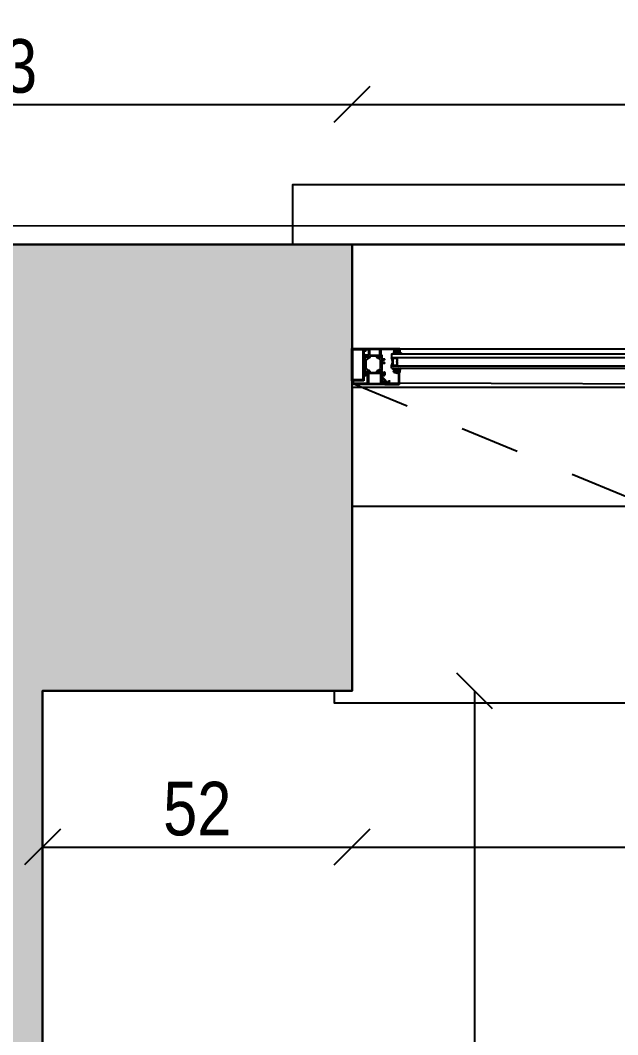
# Model space of a CAD drawing. Header units: metres. Extents: x 493 to 630, y -132 to -15.
# Drawn here: x 539.207 to 540.211, y -80.717 to -79.013 of the extents above; entities that cross this region are included whole.
import ezdxf

# ---------------------------------------------------------------- set-up
doc = ezdxf.new("R2010")
doc.units = ezdxf.units.M
doc.header["$MEASUREMENT"] = 0
doc.header["$PDMODE"] = 3
doc.linetypes.add('HIDDEN2', pattern=[0.1875, 0.125, -0.0625])
for name, color, linetype in [('a_caramida', 2, 'Continuous'), ('a_cote_50', 9, 'Continuous'), ('a_gipscarton', 41, 'Continuous'), ('a_pereti_hasuri', 253, 'Continuous'), ('a_punctat', 40, 'HIDDEN2'), ('a_sticla', 4, 'Continuous'), ('a_tamplarie_ferestre', 6, 'Continuous'), ('a_vederi', 74, 'Continuous'), ('a_vederi subtiri', 124, 'Continuous')]:
    doc.layers.add(name, color=color, linetype=linetype)
doc.layers.add('a_suprafete', color=7, linetype='Continuous', plot=False)
doc.styles.get("Standard").update_dxf_attribs({"font": 'ARIALN.TTF'})
doc.dimstyles.new('50 cote', dxfattribs={"dimtxt": 0.09, "dimasz": 0.06, "dimexe": 0, "dimexo": 0, "dimgap": 0.018, "dimtad": 1, "dimdec": 1, "dimlfac": 100, "dimrnd": 0.5, "dimdsep": 46, "dimtxsty": 'Standard', "dimblk": 'OBLIQUE', "dimcen": 0.00045, "dimclrd": 256, "dimclrt": 4, "dimadec": 1, "dimazin": 0, "dimtfac": 1, "dimtdec": 1, "dimtix": 1, "dimtofl": 0, "dimtmove": 0, "dimatfit": 3, "dimldrblk": 'OBLIQUE', "dimfxl": 0, "dimtolj": 1, "dimtzin": 0, "dimarcsym": 0})

# ---------------------------------------------------------------- blocks, each defined once
blk = doc.blocks.new('_Oblique')
at = {"color": 0, "linetype": 'ByBlock', "lineweight": -2}
blk.add_line((-0.5, -0.5), (0.5, 0.5), dxfattribs=at)
blk = doc.blocks.new('*D7')
at = {"layer": 'a_cote_50', "lineweight": -2, "ltscale": 0.3}
blk.add_line((539.2448, -84.0896), (547.8448, -80.1396), dxfattribs=at)
at = {"layer": 'Defpoints', "color": 0, "ltscale": 0.3}
for p in [(547.8448, -80.1396), (547.8448, -80.1396), (539.2448, -84.0896)]:
    blk.add_point(p, dxfattribs=at)
at = {"layer": 'a_cote_50', "lineweight": -2, "ltscale": 0.3, "xscale": 0.06, "yscale": 0.06, "zscale": 0.06}
for p, rotation in [((547.8448, -80.1396), 24.66942891846283), ((539.2448, -84.0896), 204.6694289184628)]:
    blk.add_blockref('_Oblique', p, dxfattribs=dict(at, rotation=rotation))
at = {"layer": 'a_cote_50', "color": 4, "ltscale": 0.3, "insert": (543.5181, -82.0565), "char_height": 0.09, "attachment_point": 5, "rotation": 24.6694}
blk.add_mtext('\\A1;946.5', dxfattribs=at)
blk = doc.blocks.new('*D15')
at = {"layer": 'a_cote_50', "lineweight": -2, "ltscale": 0.3}
blk.add_line((539.2448, -80.4019), (539.7648, -80.4019), dxfattribs=at)
at = {"layer": 'Defpoints', "color": 0, "ltscale": 0.3}
for p in [(539.2448, -80.1396), (539.7648, -80.1396), (539.7648, -80.4019)]:
    blk.add_point(p, dxfattribs=at)
at = {"layer": 'a_cote_50', "lineweight": -2, "ltscale": 0.3, "xscale": 0.06, "yscale": 0.06, "zscale": 0.06, "rotation": 180}
blk.add_blockref('_Oblique', (539.2448, -80.4019), dxfattribs=at)
at = {"layer": 'a_cote_50', "lineweight": -2, "ltscale": 0.3, "xscale": 0.06, "yscale": 0.06, "zscale": 0.06}
blk.add_blockref('_Oblique', (539.7648, -80.4019), dxfattribs=at)
at = {"layer": 'a_cote_50', "color": 4, "ltscale": 0.3, "insert": (539.5048, -80.3379), "char_height": 0.09, "attachment_point": 5}
blk.add_mtext('\\A1;52', dxfattribs=at)
blk = doc.blocks.new('*D16')
at = {"layer": 'a_cote_50', "lineweight": -2, "ltscale": 0.3}
blk.add_line((539.7648, -80.4019), (541.2448, -80.4019), dxfattribs=at)
at = {"layer": 'Defpoints', "color": 0, "ltscale": 0.3}
for p in [(541.2448, -79.9159), (539.7648, -80.1396), (541.2448, -80.4019)]:
    blk.add_point(p, dxfattribs=at)
at = {"layer": 'a_cote_50', "lineweight": -2, "ltscale": 0.3, "xscale": 0.06, "yscale": 0.06, "zscale": 0.06, "rotation": 180}
blk.add_blockref('_Oblique', (539.7648, -80.4019), dxfattribs=at)
at = {"layer": 'a_cote_50', "lineweight": -2, "ltscale": 0.3, "xscale": 0.06, "yscale": 0.06, "zscale": 0.06}
blk.add_blockref('_Oblique', (541.2448, -80.4019), dxfattribs=at)
at = {"layer": 'a_cote_50', "color": 4, "ltscale": 0.3, "char_height": 0.09, "attachment_point": 5}
for s, insert in [('\\A1;148', (540.5048, -80.3379)), ('\\A1;217', (540.5048, -80.465))]:
    blk.add_mtext(s, dxfattribs=dict(at, insert=insert))
blk = doc.blocks.new('*D22')
at = {"layer": 'a_cote_50', "lineweight": -2, "ltscale": 0.3}
blk.add_line((539.2448, -80.9803), (547.8448, -80.9803), dxfattribs=at)
at = {"layer": 'Defpoints', "color": 0, "ltscale": 0.3}
for p in [(539.2448, -80.3688), (547.8448, -80.3688), (547.8448, -80.9803)]:
    blk.add_point(p, dxfattribs=at)
at = {"layer": 'a_cote_50', "lineweight": -2, "ltscale": 0.3, "xscale": 0.06, "yscale": 0.06, "zscale": 0.06, "rotation": 180}
blk.add_blockref('_Oblique', (539.2448, -80.9803), dxfattribs=at)
at = {"layer": 'a_cote_50', "lineweight": -2, "ltscale": 0.3, "xscale": 0.06, "yscale": 0.06, "zscale": 0.06}
blk.add_blockref('_Oblique', (547.8448, -80.9803), dxfattribs=at)
at = {"layer": 'a_cote_50', "color": 4, "ltscale": 0.3, "insert": (543.5448, -80.9164), "char_height": 0.09, "attachment_point": 5}
blk.add_mtext('\\A1;860', dxfattribs=at)
blk = doc.blocks.new('*D23')
at = {"layer": 'a_cote_50', "lineweight": -2, "ltscale": 0.3}
blk.add_line((539.9709, -84.0896), (539.9709, -80.1396), dxfattribs=at)
at = {"layer": 'Defpoints', "color": 0, "ltscale": 0.3}
for p in [(539.2448, -80.1396), (539.9709, -80.1396), (539.2448, -84.0896)]:
    blk.add_point(p, dxfattribs=at)
at = {"layer": 'a_cote_50', "lineweight": -2, "ltscale": 0.3, "xscale": 0.06, "yscale": 0.06, "zscale": 0.06}
for p, rotation in [((539.9709, -80.1396), 90), ((539.9709, -84.0896), 270)]:
    blk.add_blockref('_Oblique', p, dxfattribs=dict(at, rotation=rotation))
at = {"layer": 'a_cote_50', "color": 4, "ltscale": 0.3, "insert": (539.9069, -82.1146), "char_height": 0.09, "attachment_point": 5, "rotation": 90}
blk.add_mtext('\\A1;395', dxfattribs=at)
blk = doc.blocks.new('__4FAFA3F2_FC5C_44BB_A64D_ECB77A95FE74_')
at = {"layer": 'a_vederi subtiri'}
for p, q in [((-125.5, 67), (-125.5, 71)), ((-125, 71), (-125, 67)), ((-125, 66.8), (-125, 70.7)), ((-124.7, 66.8), (-124.7, 70.7)), ((-124.4, 71.5), (-123.3, 71.5)), ((-124.4, 71.1), (-119, 71.1)), ((-123.3, 71.5), (-123, 71.2)), ((-123, 71.2), (-122.8, 71.5)), ((-122.8, 71.5), (-118.9, 71.5)), ((-118, 71.5), (-114.1, 71.5)), ((-117.9, 71.1), (-112.5, 71.1)), ((-114.1, 71.5), (-113.9, 71.2)), ((-113.9, 71.2), (-113.6, 71.5)), ((-113.6, 71.5), (-112.5, 71.5)), ((-112.2, 70.7), (-112.2, 66.8)), ((-111.9, 67), (-111.9, 71)), ((-111.9, 70.7), (-111.9, 66.8)), ((-111.5, 71), (-111.5, 67)), ((-125.5, 61.5), (-125.5, 67)), ((-125, 67), (-125, 66.8)), ((-124.8, 66.3), (-123.5, 64.7)), ((-123.5, 64.7), (-124.8, 66.3)), ((-123.2, 65), (-124.6, 66.5)), ((-113.9, 64.9), (-123, 64.9)), ((-123, 64.5), (-113.9, 64.5)), ((-113.9, 64.5), (-123, 64.5)), ((-112.3, 66.5), (-113.7, 65)), ((-113.4, 64.7), (-112.1, 66.3)), ((-112.1, 66.3), (-113.4, 64.7)), ((-111.9, 66.8), (-111.9, 67)), ((-111.5, 67), (-111.5, 61.5))]:
    blk.add_line(p, q, dxfattribs=at)
at = {"layer": 'a_vederi subtiri', "extrusion": (2e-16, 2e-16, -1)}
for centre, radius, start, end in [((125.2, 71), 0.221, 352.3719, 187.6281), ((124.3, 70.8), 0.708, 356.4406, 85.9313), ((124.3, 70.8), 0.368, 356.4406, 85.9313), ((118.5, 71.7), 0.787, 223.035, 316.965), ((118.5, 71.8), 0.512, 210.7555, 329.2445), ((112.6, 70.8), 0.708, 94.0687, 183.5594), ((112.6, 70.8), 0.368, 94.0687, 183.5594), ((111.7, 71), 0.221, 352.3719, 187.6281), ((125.2, 67), 0.221, 172.3719, 7.6281), ((125.2, 67), 0.221, 172.3719, 7.6281), ((118.5, 44.3), 18.6, 67.8527, 112.1473), ((124.2, 66.8), 0.808, 319.638, 0.5172), ((124.2, 66.8), 0.808, 319.638, 0.5172), ((124.3, 66.8), 0.42, 319.638, 0.5172), ((123, 65.1), 0.618, 270.773, 319.8915), ((123, 65.1), 0.618, 270.773, 319.8915), ((123, 65.2), 0.321, 270.773, 319.8915), ((113.9, 65.2), 0.321, 220.1085, 269.227), ((113.9, 65.1), 0.618, 220.1085, 269.227), ((113.9, 65.1), 0.618, 220.1085, 269.227), ((112.6, 66.8), 0.42, 179.4828, 220.362), ((112.7, 66.8), 0.808, 179.4828, 220.362), ((112.7, 66.8), 0.808, 179.4828, 220.362), ((111.7, 67), 0.221, 172.3719, 7.6281), ((111.7, 67), 0.221, 172.3719, 7.6281)]:
    blk.add_arc(centre, radius, start, end, dxfattribs=at)
blk = doc.blocks.new('fvsdv')
at = {"layer": 'a_tamplarie_ferestre', "extrusion": (0, -1.5e-15, -1)}
blk.add_line((616.6615, -334.5287), (616.6374, -334.5287), dxfattribs=at)
at = {"layer": 'a_tamplarie_ferestre', "extrusion": (-2e-16, -2.00063e-16, -1)}
for points in [[(-616.6365, -334.4692), (-616.6365, -334.4732)], [(-616.6938, -334.4715), (-616.6938, -334.4732), (-616.6944, -334.4732), (-616.6955, -334.4721), (-616.6955, -334.4687), (-616.637, -334.4687)], [(-616.637, -334.4737), (-616.6383, -334.4737)], [(-616.6388, -334.4732), (-616.6388, -334.4727), (-616.6378, -334.4727), (-616.6378, -334.471)], [(-616.6388, -334.47), (-616.6428, -334.47)], [(-616.6438, -334.471), (-616.6438, -334.4727), (-616.6428, -334.4727), (-616.6428, -334.4732)], [(-616.6433, -334.4737), (-616.6461, -334.4737)], [(-616.6451, -334.472), (-616.6451, -334.4708)], [(-616.6456, -334.4703), (-616.6615, -334.4703), (-616.6675, -334.4707)], [(-616.6461, -334.4725), (-616.6456, -334.4725)], [(-616.6466, -334.4732), (-616.6466, -334.473)], [(-616.6685, -334.4717), (-616.6685, -334.4788)], [(-616.6699, -334.479), (-616.6699, -334.4708)], [(-616.6704, -334.4703), (-616.6866, -334.4703)], [(-616.6871, -334.4708), (-616.6871, -334.479)], [(-616.6885, -334.4787), (-616.6885, -334.4715)], [(-616.6895, -334.4705), (-616.6928, -334.4705)], [(-616.6617, -334.4864), (-616.6617, -334.4872)], [(-616.6617, -334.4926), (-616.6617, -334.4934)], [(-616.6665, -334.4849), (-616.6665, -334.4859), (-616.6622, -334.4859)], [(-616.6622, -334.4939), (-616.6665, -334.4939), (-616.6665, -334.505)], [(-616.6624, -334.4882), (-616.6632, -334.4884), (-616.6632, -334.4874), (-616.6655, -334.4874)], [(-616.6655, -334.4924), (-616.6632, -334.4924), (-616.6632, -334.4914), (-616.6624, -334.4916)], [(-616.6665, -334.4798), (-616.6665, -334.4812)], [(-616.6665, -334.4822), (-616.6665, -334.4841)], [(-616.6665, -334.4884), (-616.6665, -334.4914)], [(-616.6667, -334.4815), (-616.6667, -334.4819)], [(-616.6668, -334.4844), (-616.6678, -334.4844)], [(-616.668, -334.4793), (-616.667, -334.4793)], [(-616.6678, -334.4844), (-616.667, -334.4844)], [(-616.6681, -334.4841), (-616.6681, -334.4813)], [(-616.6681, -334.4817), (-616.6681, -334.4841)], [(-616.6682, -334.4812), (-616.6725, -334.4812)], [(-616.6721, -334.4812), (-616.6686, -334.4812)], [(-616.6687, -334.5016), (-616.6687, -334.4883)], [(-616.6692, -334.4875), (-616.6701, -334.487)], [(-616.6866, -334.4795), (-616.6704, -334.4795)], [(-616.6707, -334.4864), (-616.6728, -334.4828)], [(-616.673, -334.4817), (-616.673, -334.4824), (-616.6716, -334.4848)], [(-616.6765, -334.4812), (-616.6853, -334.4812)], [(-616.6902, -334.4848), (-616.6888, -334.4824), (-616.6888, -334.4817)], [(-616.6948, -334.4792), (-616.689, -334.4792)], [(-616.6911, -334.4864), (-616.689, -334.4828)], [(-616.6893, -334.4812), (-616.6936, -334.4812)], [(-616.6897, -334.4812), (-616.6932, -334.4812)], [(-616.6926, -334.4875), (-616.6917, -334.487)], [(-616.6931, -334.5016), (-616.6931, -334.4883)], [(-616.6937, -334.4813), (-616.6937, -334.4841)], [(-616.6937, -334.4817), (-616.6937, -334.4841)], [(-616.694, -334.4844), (-616.6948, -334.4844)], [(-616.694, -334.4844), (-616.695, -334.4844)], [(-616.6951, -334.4819), (-616.6951, -334.4815)], [(-616.6953, -334.4812), (-616.6953, -334.4797)], [(-616.6953, -334.4841), (-616.6953, -334.4822)], [(-616.6953, -334.4849), (-616.6953, -334.505)], [(-616.6617, -334.5087), (-616.6617, -334.5132)], [(-616.6662, -334.509), (-616.6632, -334.509), (-616.6632, -334.5082), (-616.6622, -334.5082)], [(-616.6627, -334.5142), (-616.6632, -334.5142), (-616.6632, -334.5117)], [(-616.6642, -334.5107), (-616.6655, -334.5107)], [(-616.6665, -334.5058), (-616.6665, -334.5077)], [(-616.6665, -334.5117), (-616.6665, -334.5187)], [(-616.6667, -334.508), (-616.6667, -334.5084)], [(-616.6678, -334.5055), (-616.6668, -334.5055)], [(-616.667, -334.5055), (-616.6678, -334.5055)], [(-616.668, -334.5266), (-616.668, -334.5109)], [(-616.6681, -334.5058), (-616.6681, -334.5082)], [(-616.6681, -334.5086), (-616.6681, -334.5058)], [(-616.6725, -334.5087), (-616.6682, -334.5087)], [(-616.6685, -334.5104), (-616.6885, -334.5104)], [(-616.6686, -334.5087), (-616.6721, -334.5087)], [(-616.6701, -334.503), (-616.6692, -334.5025)], [(-616.6728, -334.5072), (-616.6707, -334.5035)], [(-616.6716, -334.5051), (-616.673, -334.5075), (-616.673, -334.5082)], [(-616.6718, -334.5049), (-616.6717, -334.5049)], [(-616.6853, -334.5087), (-616.6765, -334.5087)], [(-616.6888, -334.5082), (-616.6888, -334.5075), (-616.6902, -334.5051)], [(-616.689, -334.5072), (-616.6911, -334.5035)], [(-616.689, -334.5109), (-616.689, -334.5266)], [(-616.6936, -334.5087), (-616.6893, -334.5087)], [(-616.6932, -334.5087), (-616.6897, -334.5087)], [(-616.6905, -334.5187), (-616.6905, -334.5117)], [(-616.6915, -334.5107), (-616.6928, -334.5107)], [(-616.6917, -334.503), (-616.6926, -334.5025)], [(-616.6937, -334.5058), (-616.6937, -334.5082)], [(-616.6937, -334.5058), (-616.6937, -334.5086)], [(-616.6938, -334.5117), (-616.6938, -334.5142), (-616.6943, -334.5142)], [(-616.6948, -334.5055), (-616.694, -334.5055)], [(-616.695, -334.5055), (-616.694, -334.5055)], [(-616.6951, -334.5084), (-616.6951, -334.508)], [(-616.6953, -334.5077), (-616.6953, -334.5058)], [(-616.6953, -334.5132), (-616.6953, -334.5087)], [(-616.6632, -334.5257), (-616.6632, -334.5242), (-616.6626, -334.5242), (-616.6615, -334.5253), (-616.6615, -334.5287), (-616.7166, -334.5287), (-616.7166, -334.5253), (-616.7155, -334.5242), (-616.7149, -334.5242), (-616.7149, -334.526)], [(-616.6655, -334.5267), (-616.6642, -334.5267)], [(-616.6665, -334.5197), (-616.6665, -334.5257)], [(-616.6885, -334.5271), (-616.6685, -334.5271)], [(-616.6905, -334.526), (-616.6905, -334.5197)], [(-616.7139, -334.527), (-616.6915, -334.527)]]:
    blk.add_lwpolyline(points, dxfattribs=at)
at = {"layer": 'a_tamplarie_ferestre'}
for points in [[(616.697, -334.5229), (616.717, -334.5229), (616.717, -334.4687), (616.697, -334.4687)], [(616.6985, -334.5214), (616.7155, -334.5214), (616.7155, -334.4702), (616.6985, -334.4702)]]:
    blk.add_lwpolyline(points, close=True, dxfattribs=at)
at = {"layer": 'a_tamplarie_ferestre', "extrusion": (0, -1.5e-15, -1)}
for points in [[(-616.6369, -334.5282), (-616.6369, -334.5092)], [(-616.6374, -334.5087), (-616.6384, -334.5087)], [(-616.6389, -334.5082), (-616.6389, -334.5072)], [(-616.6394, -334.5067), (-616.6404, -334.5067)], [(-616.6466, -334.508), (-616.6406, -334.5102)], [(-616.6409, -334.5072), (-616.6409, -334.508)], [(-616.6416, -334.5084), (-616.6462, -334.5067)], [(-616.6469, -334.5072), (-616.6469, -334.5075)], [(-616.655, -334.5232), (-616.6554, -334.5238), (-616.6548, -334.5238), (-616.6548, -334.5262)], [(-616.6553, -334.5267), (-616.6588, -334.5267)], [(-616.6593, -334.5261), (-616.6588, -334.5242)], [(-616.6605, -334.5248), (-616.6612, -334.5274)], [(-616.6644, -334.5238), (-616.6615, -334.5235)], [(-616.6645, -334.5227), (-616.6645, -334.5237)], [(-616.6659, -334.5135), (-616.6659, -334.5146)], [(-616.6663, -334.5153), (-616.6663, -334.5186)]]:
    blk.add_lwpolyline(points, dxfattribs=at)
for points in [[(-616.6404, -334.5102), (-616.6389, -334.5102, -0.414205), (-616.6384, -334.5107), (-616.6384, -334.5257, -0.426752), (-616.64, -334.5272), (-616.653, -334.5268, -0.401735), (-616.6535, -334.5263), (-616.6535, -334.5234)], [(-616.6592, -334.5227), (-616.6648, -334.5171, -0.198912), (-616.6654, -334.5157), (-616.6654, -334.5135)], [(-616.6661, -334.5187), (-616.6658, -334.5183, -0.49304), (-616.6655, -334.5183), (-616.6625, -334.5213, -0.637079), (-616.6628, -334.5221), (-616.664, -334.5222)]]:
    blk.add_lwpolyline(points, format="xyb", dxfattribs=at)
at = {"layer": 'a_tamplarie_ferestre', "extrusion": (-2e-16, -2.00063e-16, -1)}
for centre, radius, start, end in [((-616.637, -334.4692), 0.0005, 359.9996, 90.0004), ((-616.637, -334.4732), 0.0005, 269.9996, 0.0004), ((-616.6383, -334.4732), 0.0005, 179.9942, 270.0023), ((-616.6433, -334.4732), 0.0005, 270.0056, 359.9944), ((-616.6461, -334.473), 0.0005, 89.9985, 180.0015), ((-616.6461, -334.4732), 0.0005, 179.9984, 270.0016), ((-616.6622, -334.4864), 0.0005, 0.0034, 89.9975), ((-616.6627, -334.4872), 0.001, 285.0628, 359.9548), ((-616.6627, -334.4926), 0.001, 0.0352, 74.9489), ((-616.6622, -334.4934), 0.0005, 270.0017, 359.9974), ((-616.667, -334.4798), 0.0005, 0, 90), ((-616.6668, -334.4841), 0.0003, 270, 0), ((-616.667, -334.4849), 0.0005, 0.0025, 90.0025), ((-616.6678, -334.4841), 0.0003, 180, 270), ((-616.6686, -334.4817), 0.0005, 0.0022, 90.0028), ((-616.6694, -334.4856), 0.0015, 210.0025, 242.0082), ((-616.6717, -334.4849), 0.000138, 264.3774, 30), ((-616.6712, -334.48), 0.005, 197.747, 264.3774), ((-616.6719, -334.4822), 0.001, 98.1841, 212.7295), ((-616.6905, -334.48), 0.005, 275.6226, 342.253), ((-616.69, -334.4849), 0.000138, 150, 275.6226), ((-616.6921, -334.4883), 0.001, 119.9999, 180), ((-616.694, -334.4841), 0.0003, 270, 0), ((-616.694, -334.4841), 0.0003, 270, 0), ((-616.6948, -334.4797), 0.0005, 89.9984, 180.0016), ((-616.695, -334.4841), 0.0003, 180, 270), ((-616.6622, -334.5087), 0.0005, 359.9974, 90.0035), ((-616.667, -334.505), 0.0005, 270.0025, 0.0025), ((-616.6668, -334.5058), 0.0003, 0, 90), ((-616.6678, -334.5058), 0.0003, 90, 180), ((-616.6686, -334.5082), 0.0005, 270.0022, 0.0028), ((-616.6694, -334.5043), 0.0015, 117.9967, 150.0025), ((-616.6717, -334.5051), 0.000139, 335.9397, 86.6132), ((-616.6713, -334.5098), 0.00492, 94.7368, 162.7104), ((-616.6719, -334.5077), 0.001, 147.2755, 261.8209), ((-616.6904, -334.5098), 0.00488, 16.9544, 85.6603), ((-616.69, -334.5051), 0.000137, 85.6603, 209.9999), ((-616.6921, -334.5016), 0.001, 180, 240.0001), ((-616.694, -334.5058), 0.0003, 0, 90), ((-616.694, -334.5058), 0.0003, 0, 90), ((-616.695, -334.5058), 0.0003, 90, 180), ((-616.6627, -334.5132), 0.001, 270.005, 359.995), ((-616.6943, -334.5132), 0.001, 180.002, 269.998)]:
    blk.add_arc(centre, radius, start, end, dxfattribs=at)
at = {"layer": 'a_tamplarie_ferestre'}
for centre, radius, start, end in [((616.6388, -334.471), 0.001, 90.0025, 179.9975), ((616.6428, -334.471), 0.001, 359.9973, 90.001), ((616.6456, -334.4708), 0.0005, 89.9996, 180.0004), ((616.6456, -334.472), 0.0005, 180.0003, 269.9997), ((616.6675, -334.4717), 0.001, 359.9993, 86.7307), ((616.6704, -334.4708), 0.0005, 90, 180), ((616.6866, -334.4708), 0.0005, 0, 90), ((616.6895, -334.4715), 0.001, 90.0011, 179.9989), ((616.6928, -334.4715), 0.001, 359.9982, 90.0018), ((616.6655, -334.4884), 0.001, 359.9985, 90.0019), ((616.6655, -334.4914), 0.001, 270.0063, 359.9933), ((616.6664, -334.4815), 0.000279, 358.8354, 73.5801), ((616.6664, -334.4819), 0.000279, 286.4246, 1.1629), ((616.6678, -334.4841), 0.0003, 269.9975, 359.9975), ((616.668, -334.4788), 0.0005, 270, 0), ((616.6682, -334.4813), 0.00012, 90, 180), ((616.6697, -334.4883), 0.001, 119.3039, 179.9975), ((616.6704, -334.479), 0.0005, 180, 270), ((616.6725, -334.4817), 0.0005, 0, 90), ((616.6765, -334.4817), 0.0005, 90, 162.253), ((616.6853, -334.4817), 0.0005, 17.747, 90), ((616.6866, -334.479), 0.0005, 270, 0), ((616.689, -334.4787), 0.0005, 179.9996, 270.0004), ((616.6898, -334.4822), 0.001, 98.1816, 212.727), ((616.6893, -334.4817), 0.0005, 90, 180), ((616.6924, -334.4856), 0.0015, 210, 242.0057), ((616.6932, -334.4817), 0.0005, 359.9997, 90.0003), ((616.6936, -334.4813), 0.00012, 0, 90), ((616.6948, -334.4849), 0.0005, 359.9997, 90.0003), ((616.6954, -334.4815), 0.000279, 106.4199, 181.1646), ((616.6954, -334.4819), 0.000279, 178.8371, 253.5754), ((616.6374, -334.5092), 0.0005, 90.0012, 179.9991), ((616.6394, -334.5072), 0.0005, 90.0007, 179.9995), ((616.6404, -334.5072), 0.0005, 0.0009, 89.9991), ((616.6404, -334.5097), 0.0005, 270, 290.0103), ((616.6464, -334.5072), 0.0005, 0, 110.0114), ((616.6464, -334.5075), 0.0005, 290.0103, 0), ((616.6642, -334.5117), 0.001, 90.005, 179.995), ((616.6655, -334.5117), 0.001, 0.0034, 89.9966), ((616.6662, -334.5087), 0.0003, 270.0291, 359.9744), ((616.6664, -334.508), 0.000279, 358.8371, 73.5754), ((616.6664, -334.5084), 0.000279, 286.4199, 1.1646), ((616.6678, -334.5058), 0.0003, 359.9975, 89.9975), ((616.6685, -334.5109), 0.0005, 90.0003, 179.9997), ((616.6682, -334.5086), 0.00012, 180, 270.0001), ((616.6697, -334.5016), 0.001, 179.9975, 240.6912), ((616.6725, -334.5082), 0.0005, 269.9985, 0.0006), ((616.6765, -334.5082), 0.0005, 197.2896, 270), ((616.6853, -334.5082), 0.0005, 270, 343.0456), ((616.6885, -334.5109), 0.0005, 0.0003, 89.9997), ((616.6898, -334.5077), 0.001, 147.273, 261.8184), ((616.6893, -334.5082), 0.0005, 179.9994, 270.0015), ((616.6915, -334.5117), 0.001, 89.9982, 180.0018), ((616.6924, -334.5043), 0.0015, 117.9943, 150), ((616.6928, -334.5117), 0.001, 0.0011, 89.9988), ((616.6932, -334.5082), 0.000505, 269.4324, 359.433), ((616.6936, -334.5086), 0.00012, 269.9999, 0), ((616.6948, -334.505), 0.0005, 269.9997, 0.0003), ((616.6954, -334.508), 0.000279, 106.4246, 181.1629), ((616.6954, -334.5084), 0.000279, 178.8354, 253.5801), ((616.6374, -334.5282), 0.0005, 180.0002, 269.9997), ((616.6543, -334.5236), 0.000809, 25.0969, 171.1806), ((616.6602, -334.5238), 0.0015, 134.9992, 194.9998), ((616.6642, -334.5257), 0.001, 180.0054, 269.995), ((616.664, -334.5227), 0.0005, 0.0002, 85.0002), ((616.6644, -334.5237), 0.0001, 264.9466, 0), ((616.6656, -334.5135), 0.00025, 356.4446, 183.5554), ((616.6655, -334.5257), 0.001, 270.0031, 359.9973), ((616.666, -334.5153), 0.000319, 358.9637, 59.2462), ((616.6662, -334.5186), 0.0001, 222.144, 0), ((616.666, -334.5192), 0.000725, 316.3884, 43.6116), ((616.6685, -334.5266), 0.0005, 180.0003, 269.9997), ((616.6885, -334.5266), 0.0005, 270.0003, 359.9997), ((616.691, -334.5192), 0.000725, 136.3959, 223.6041), ((616.6915, -334.526), 0.001, 180.0003, 269.9997), ((616.7139, -334.526), 0.001, 270.0033, 359.9968)]:
    blk.add_arc(centre, radius, start, end, dxfattribs=at)
at = {"layer": 'a_tamplarie_ferestre', "extrusion": (0, -1.5e-15, -1)}
for centre, radius, start, end in [((-616.6384, -334.5082), 0.0005, 179.9998, 270.0002), ((-616.6414, -334.508), 0.0005, 250.0616, 359.9572), ((-616.6553, -334.5262), 0.0005, 269.9999, 0.0003), ((-616.6588, -334.5262), 0.0005, 165.0007, 269.9971), ((-616.6615, -334.5245), 0.001, 344.9998, 95.0001), ((-616.6617, -334.5272), 0.0005, 293.2396, 344.9955), ((-616.6664, -334.5146), 0.0005, 300.7538, 0)]:
    blk.add_arc(centre, radius, start, end, dxfattribs=at)
at = {"layer": 'a_vederi subtiri'}
blk.add_line((616.6508, -334.4977), (616.6508, -334.5017), dxfattribs=at)
at = {"layer": 'a_vederi subtiri', "extrusion": (-2e-16, -3.00063e-16, -1)}
for points in [[(-616.6343, -334.4765), (-616.6332, -334.4767)], [(-616.6332, -334.4775), (-616.6356, -334.4775)], [(-616.6363, -334.4735), (-616.6363, -334.4745)], [(-616.6386, -334.474), (-616.6367, -334.474), (-616.6367, -334.4731)], [(-616.6374, -334.4767), (-616.638, -334.4761)], [(-616.6388, -334.4764), (-616.6388, -334.4771)], [(-616.6401, -334.4709), (-616.639, -334.4719)], [(-616.6396, -334.4727), (-616.6396, -334.474)], [(-616.6396, -334.4772), (-616.6399, -334.4766)], [(-616.6421, -334.4707), (-616.6404, -334.4707)], [(-616.6404, -334.4743), (-616.6404, -334.4724)], [(-616.6406, -334.4766), (-616.6409, -334.4772)], [(-616.6409, -334.4719), (-616.6415, -334.4719)], [(-616.6415, -334.4748), (-616.6409, -334.4748)], [(-616.6416, -334.4772), (-616.6419, -334.4766)], [(-616.642, -334.4724), (-616.642, -334.4743)], [(-616.6434, -334.4719), (-616.6424, -334.4709)], [(-616.6426, -334.4766), (-616.6429, -334.4772)], [(-616.6428, -334.474), (-616.6428, -334.4727)], [(-616.6436, -334.4772), (-616.6439, -334.4766)], [(-616.6459, -334.474), (-616.6438, -334.474)], [(-616.6446, -334.4766), (-616.6449, -334.4773)], [(-616.6456, -334.4773), (-616.6462, -334.4763), (-616.6462, -334.4743)]]:
    blk.add_lwpolyline(points, dxfattribs=at)
at = {"layer": 'a_vederi subtiri'}
for points in [[(616.6355, -334.5023), (616.6355, -334.5018)], [(616.6355, -334.5018), (616.6355, -334.5023)], [(616.6376, -334.5018), (616.6356, -334.5018)], [(616.6361, -334.5061), (616.6365, -334.508)], [(616.6369, -334.5083), (616.6382, -334.508)], [(616.6385, -334.5076), (616.6384, -334.5068)], [(616.6427, -334.5053), (616.6386, -334.5053)], [(616.6386, -334.5053), (616.6427, -334.5053)], [(616.6387, -334.5064), (616.6409, -334.5064)], [(616.6412, -334.5066), (616.6415, -334.5076)], [(616.6418, -334.5078), (616.6421, -334.5078)], [(616.6454, -334.5036), (616.6433, -334.5051)], [(616.6433, -334.5051), (616.6454, -334.5036)]]:
    blk.add_lwpolyline(points, dxfattribs=at)
at = {"layer": 'a_vederi subtiri', "extrusion": (-2e-16, -3.00063e-16, -1)}
for centre, radius, start, end in [((-616.6332, -334.4771), 0.000426, 270.2037, 90.8728), ((-616.6356, -334.4751), 0.0024, 222.6735, 270), ((-616.6367, -334.4735), 0.000399, 359.9047, 90.0953), ((-616.6392, -334.4771), 0.0004, 200.9654, 0), ((-616.6392, -334.4721), 0.0003, 260.2604, 44.8904), ((-616.6404, -334.4712), 0.0005, 45.0001, 90), ((-616.6412, -334.4771), 0.0004, 200.9654, 339.0346), ((-616.6421, -334.4712), 0.0005, 90, 134.9999), ((-616.6432, -334.4771), 0.0004, 200.9654, 339.0346), ((-616.6432, -334.4721), 0.0003, 135.1113, 279.738), ((-616.6452, -334.4771), 0.0004, 213.1748, 339.0346), ((-616.6459, -334.4743), 0.000299, 89.7696, 180.2304)]:
    blk.add_arc(centre, radius, start, end, dxfattribs=at)
at = {"layer": 'a_vederi subtiri'}
for centre, radius, start, end in [((616.634, -334.4743), 0.00225, 276.7217, 355.4011), ((616.6383, -334.4764), 0.0005, 0.0578, 137.9621), ((616.6391, -334.474), 0.0005, 180.0566, 359.9434), ((616.6393, -334.4727), 0.0003, 0, 99.7396), ((616.6402, -334.4767), 0.0004, 20.9654, 159.0346), ((616.6409, -334.4724), 0.0005, 90.0205, 179.9795), ((616.6409, -334.4743), 0.0005, 180.0163, 269.9837), ((616.6415, -334.4724), 0.0005, 0.0196, 89.9804), ((616.6415, -334.4743), 0.0005, 269.9997, 0.0003), ((616.6422, -334.4767), 0.0004, 20.9654, 159.0346), ((616.6431, -334.4727), 0.0003, 80.262, 180), ((616.6433, -334.474), 0.0005, 180.0566, 359.9434), ((616.6442, -334.4767), 0.0004, 20.9654, 159.0346), ((616.6311, -334.5072), 0.00508, 12.8519, 43.5587), ((616.6365, -334.5022), 0.001, 182.725, 242.2797), ((616.6342, -334.5066), 0.004, 29.3287, 62.2797), ((616.6386, -334.5043), 0.001, 201.3965, 270), ((616.6387, -334.5067), 0.0003, 90, 187.2077), ((616.6409, -334.5067), 0.0003, 19.9998, 90), ((616.642, -334.5041), 0.000476, 197.9161, 321.4315), ((616.6427, -334.5043), 0.001, 270, 307.0155), ((616.6555, -334.5177), 0.0163, 116.7394, 136.4489), ((616.649, -334.5085), 0.0061, 93.3975, 126.3032)]:
    blk.add_arc(centre, radius, start, end, dxfattribs=at)
at = {"layer": 'a_vederi subtiri', "extrusion": (3.62955e-27, -6.27398e-20, -1)}
for centre, radius, start, end in [((-616.6356, -334.5029), 0.00116, 315.5693, 85.4684), ((-616.6356, -334.5029), 0.00116, 85.4684, 88.2477), ((-616.6365, -334.5022), 0.001, 297.7203, 357.275), ((-616.6342, -334.5066), 0.004, 117.7203, 150.6713), ((-616.6368, -334.508), 0.0003, 257.6435, 347.2348), ((-616.6376, -334.5048), 0.003, 89.9831, 102.0138), ((-616.6386, -334.5043), 0.001, 270, 338.6035), ((-616.6382, -334.5077), 0.0003, 171.882, 259.0059), ((-616.6378, -334.5059), 0.00413, 96.3569, 155.8835), ((-616.6418, -334.5075), 0.0003, 270, 340.0126), ((-616.6421, -334.5075), 0.0003, 230.9918, 270), ((-616.6328, -334.4961), 0.015, 223.7719, 230.9918), ((-616.6479, -334.5088), 0.00699, 38.5685, 90.3326), ((-616.6427, -334.5043), 0.001, 232.9845, 270), ((-616.649, -334.5085), 0.0061, 53.6968, 86.6025), ((-616.6479, -334.5025), 0.000698, 89.6025, 173.5475), ((-616.6479, -334.5025), 0.000698, 173.5475, 253.0588)]:
    blk.add_arc(centre, radius, start, end, dxfattribs=at)
at = {"xscale": -0.001000000000008328, "yscale": 0.001000000000008328, "zscale": 0.001000000000008328, "rotation": 90}
blk.add_blockref('__4FAFA3F2_FC5C_44BB_A64D_ECB77A95FE74_', (616.7123, -334.6092), dxfattribs=at)
blk = doc.blocks.new('tampalrie subsol')
at = {"layer": 'a_punctat', "ltscale": 0.5}
blk.add_line((539.7651, -79.6223), (540.4626, -79.9109), dxfattribs=at)
at = {"layer": 'a_sticla'}
blk.add_lwpolyline([(539.831, -79.5797), (540.4737, -79.5797), (540.4737, -79.5737), (539.831, -79.5737)], close=True, dxfattribs=at)
blk.add_lwpolyline([(539.831, -79.5937), (540.4737, -79.5937), (540.4737, -79.5977), (539.831, -79.5977)], dxfattribs=at)
at = {"layer": 'a_vederi subtiri'}
blk.add_line((540.4598, -79.5669), (539.8448, -79.5646), dxfattribs=at)
blk.add_lwpolyline([(540.4603, -79.6247), (539.8444, -79.6223)], dxfattribs=at)
at = {"layer": 'a_gipscarton', "xscale": -0.9999999999999988, "rotation": 0.003345939206260695}
blk.add_blockref('fvsdv', (1156.4619, 254.9402), dxfattribs=at)
blk = doc.blocks.new('*D1141')
at = {"layer": 'a_cote_50', "lineweight": -2, "ltscale": 0.3}
blk.add_line((-18.5323, -53.4339), (-17.3023, -53.4339), dxfattribs=at)
at = {"layer": 'Defpoints', "color": 0, "ltscale": 0.3}
for p in [(-17.3023, -53.4339), (-18.5323, -53.6744), (-17.3023, -53.6694)]:
    blk.add_point(p, dxfattribs=at)
at = {"layer": 'a_cote_50', "lineweight": -2, "ltscale": 0.3, "xscale": 0.06, "yscale": 0.06, "zscale": 0.06}
for p, rotation in [((-18.5323, -53.4339), 179.9999999999994), ((-17.3023, -53.4339), 359.9999999999994)]:
    blk.add_blockref('_Oblique', p, dxfattribs=dict(at, rotation=rotation))
at = {"layer": 'a_cote_50', "color": 4, "ltscale": 0.3, "insert": (-17.9173, -53.37), "char_height": 0.09, "attachment_point": 5}
blk.add_mtext('\\A1;123', dxfattribs=at)
blk = doc.blocks.new('*D1142')
at = {"layer": 'a_cote_50', "lineweight": -2, "ltscale": 0.3}
blk.add_line((-17.3023, -53.4339), (-15.8223, -53.4339), dxfattribs=at)
at = {"layer": 'Defpoints', "color": 0, "ltscale": 0.3}
for p in [(-15.8223, -53.4339), (-17.3023, -53.6694), (-15.8223, -53.6694)]:
    blk.add_point(p, dxfattribs=at)
at = {"layer": 'a_cote_50', "lineweight": -2, "ltscale": 0.3, "xscale": 0.06, "yscale": 0.06, "zscale": 0.06}
for p, rotation in [((-17.3023, -53.4339), 179.9999999999994), ((-15.8223, -53.4339), 359.9999999999994)]:
    blk.add_blockref('_Oblique', p, dxfattribs=dict(at, rotation=rotation))
at = {"layer": 'a_cote_50', "color": 4, "ltscale": 0.3, "insert": (-16.5623, -53.37), "char_height": 0.09, "attachment_point": 5}
blk.add_mtext('\\A1;148', dxfattribs=at)
blk = doc.blocks.new('COTE EXY')
at = {"layer": 'a_cote_50', "ltscale": 0.3}
for base, p1, p2, picture, middle in [((-17.3023, -53.4339), (-18.5323, -53.6744), (-17.3023, -53.6694), '*D1141', (-17.9173, -53.37)), ((-15.8223, -53.4339), (-17.3023, -53.6694), (-15.8223, -53.6694), '*D1142', (-16.5623, -53.37))]:
    dim = blk.add_linear_dim(base=base, p1=p1, p2=p2, angle=180, dimstyle='50 cote', override={"dimtmove": 1}, dxfattribs=at)
    dim.commit()
    dim.dimension.update_dxf_attribs({"geometry": picture, "text_midpoint": middle})

msp = doc.modelspace()

# ---------------------------------------------------------------- hatches: boundary and pattern name
at = {"layer": 'a_pereti_hasuri', "ltscale": 0.3}
h = msp.add_hatch(dxfattribs=at)
h.set_pattern_fill('ANSI33', color=256, scale=0.25, style=0)
h.set_pattern_definition([(45, (-4876.954644, 8292.469365), (-0.04419417382, 0.04419417382), []), (45, (-4876.91045, 8292.469365), (-0.04419417382, 0.04419417382), [0.03125, -0.015625])])
h.paths.add_polyline_path([(533.4448, -79.3896), (533.4448, -80.1196), (532.5198, -80.1196), (532.5198, -79.3896)])
h.paths.add_polyline_path([(536.4648, -79.3896), (536.4648, -80.1196), (535.5248, -80.1196), (535.5248, -79.3896)])
h.paths.add_polyline_path([(538.1448, -89.6096), (538.1898, -89.6096), (538.1898, -89.6846), (539.2383, -89.6846), (539.2383, -84.3096), (541.5883, -84.3096), (541.5883, -84.5596), (542.0833, -84.5596), (542.0833, -84.3196), (542.5448, -84.3196), (542.5448, -84.0896), (539.2448, -84.0896), (539.2448, -80.1396), (539.7648, -80.1396), (539.7648, -79.3896), (538.5348, -79.3896), (538.5348, -80.1196), (538.8798, -80.1196), (538.8798, -82.5396), (538.2048, -82.5396), (538.2048, -82.7646), (539.1436, -82.7646), (539.1436, -83.7396), (538.2048, -83.7396), (538.2048, -83.8446), (539.0048, -83.8446), (539.0048, -84.5346), (539.1248, -84.5346), (539.1248, -89.2396), (538.1448, -89.2396)])

# ---------------------------------------------------------------- linework, layer by layer
at = {"layer": 'a_caramida', "ltscale": 0.3}
msp.add_lwpolyline([(538.1898, -89.6846), (539.2383, -89.6846), (539.2383, -84.3096), (541.5883, -84.3096), (541.5883, -84.5596), (542.0833, -84.5596), (542.0833, -84.3196), (542.5448, -84.3196), (542.5448, -84.0896), (539.2448, -84.0896), (539.2448, -80.1396), (539.7648, -80.1396), (539.7648, -79.3896), (538.5348, -79.3896)], dxfattribs=at)
at = {"layer": 'a_cote_50', "ltscale": 0.3}
for points in [[(504.215, -79.3896), (553.7851, -79.3896), (553.7851, -72.7776), (553.5851, -72.7776), (553.5851, -64.0296), (552.4276, -64.0296), (552.4276, -58.3506), (560.1351, -58.3506), (560.1351, -51.3166), (557.296, -51.3164), (557.2625, -41.0914)], [(506.1203, -92.7946), (504.215, -79.3896), (553.7849, -79.3453)]]:
    msp.add_lwpolyline(points, dxfattribs=at)
at = {"layer": 'a_cote_50', "color": 242, "ltscale": 0.3}
msp.add_lwpolyline([(568.7453, -92.7946), (568.7453, -83.0646), (553.7853, -83.0646), (553.785, -79.3896), (504.215, -79.3896), (506.1203, -92.7946)], close=True, dxfattribs=at)
at = {"layer": 'a_punctat', "ltscale": 0.5}
msp.add_lwpolyline([(541.2448, -79.8296), (541.2448, -79.8296), (539.7648, -79.8296)], dxfattribs=at)
at = {"layer": 'a_suprafete', "ltscale": 0.3}
msp.add_lwpolyline([(547.8448, -80.1396), (547.2548, -80.1396), (547.2548, -79.8296), (545.7748, -79.8296), (545.7748, -80.1396), (544.2448, -80.1396), (544.2448, -79.8296), (542.7648, -79.8296), (542.7648, -80.1396), (541.2448, -80.1396), (541.2448, -79.8296), (539.7648, -79.8296), (539.7648, -80.1396), (539.2448, -80.1396), (539.2448, -84.0896), (542.5448, -84.0896), (542.5448, -84.3196), (543.4248, -84.3196), (543.4248, -84.0896), (547.8448, -84.0896)], close=True, dxfattribs=at)
at = {"layer": 'a_vederi', "ltscale": 0.3}
for points in [[(541.2448, -79.5646), (541.2448, -79.3896), (541.3448, -79.3896), (541.3448, -79.2896), (539.7648, -79.2896), (539.6648, -79.2896), (539.6648, -79.3896), (539.7648, -79.3896), (539.7648, -79.5646)], [(539.7648, -80.1396), (539.7348, -80.1396), (539.7348, -80.1596), (541.2448, -80.1596), (541.2748, -80.1596), (541.2748, -80.1396), (541.2448, -80.1396), (541.2448, -79.6296), (539.7648, -79.6296)]]:
    msp.add_lwpolyline(points, close=True, dxfattribs=at)

# ---------------------------------------------------------------- block references
at = {"layer": 'a_cote_50'}
msp.add_blockref('COTE EXY', (557.0671, -25.7202), dxfattribs=at)
at = {"layer": 'a_tamplarie_ferestre'}
msp.add_blockref('tampalrie subsol', (0, 0), dxfattribs=at)

# ---------------------------------------------------------------- dimensions: what is measured, and where the dimension line sits
at = {"layer": 'a_cote_50', "ltscale": 0.3}
dim = msp.add_linear_dim(base=(541.2448, -80.4019), p1=(539.7648, -80.1396), p2=(541.2448, -79.9159), text='<>\\X217', dimstyle='50 cote', override={"dimtmove": 1}, dxfattribs=at)
dim.commit()
dim.dimension.update_dxf_attribs({"geometry": '*D16', "text_midpoint": (540.5048, -80.4019)})
dim = msp.add_aligned_dim(p1=(539.2448, -84.0896), p2=(547.8448, -80.1396), distance=0, dimstyle='50 cote', dxfattribs=at)
dim.commit()
dim.dimension.update_dxf_attribs({"geometry": '*D7', "text_midpoint": (543.5181, -82.0565)})
dim = msp.add_linear_dim(base=(539.9709, -80.1396), p1=(539.2448, -84.0896), p2=(539.2448, -80.1396), angle=90, dimstyle='50 cote', dxfattribs=at)
dim.commit()
dim.dimension.update_dxf_attribs({"geometry": '*D23', "text_midpoint": (539.9069, -82.1146)})
for base, p1, p2, picture, middle in [((539.7648, -80.4019), (539.2448, -80.1396), (539.7648, -80.1396), '*D15', (539.5048, -80.3379)), ((547.8448, -80.9803), (539.2448, -80.3688), (547.8448, -80.3688), '*D22', (543.5448, -80.9164))]:
    dim = msp.add_linear_dim(base=base, p1=p1, p2=p2, dimstyle='50 cote', dxfattribs=at)
    dim.commit()
    dim.dimension.update_dxf_attribs({"geometry": picture, "text_midpoint": middle})

doc.saveas('drawing.dxf')
